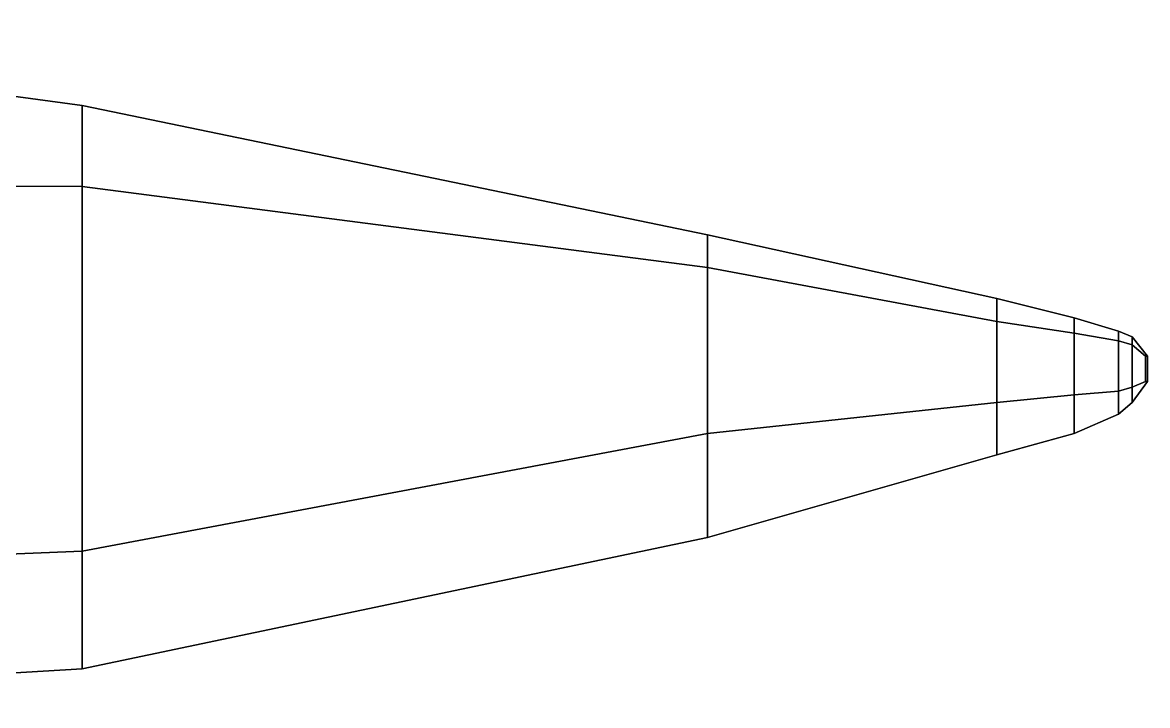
# Model space of a CAD drawing. Header units: millimetres. Extents: x -11 to 11, y -7.5 to 25.8.
# Drawn here: x 5.13 to 10.96, y 0.47 to 4.01 of the extents above; entities that cross this region are included whole.
import ezdxf

# ---------------------------------------------------------------- set-up
doc = ezdxf.new("R2010")
doc.units = ezdxf.units.MM
doc.layers.add('wing2', color=5, linetype='Continuous')

msp = doc.modelspace()

# ---------------------------------------------------------------- linework, layer by layer
at = {"layer": 'wing2'}
for points in [[(5.44, 3.16, 0.41), (2.26, 3.17, 0.18), (2.26, 4.01, -0.13), (5.44, 3.58, 0.21)], [(5.44, 3.58, 0.21), (2.26, 4.01, -0.13), (2.26, 3.17, -0.36), (5.44, 3.16, 0.04)], [(8.68, 2.91, 0.53), (5.44, 3.58, 0.21), (5.44, 3.16, 0.04), (8.68, 2.74, 0.43)], [(8.68, 2.74, 0.66), (5.44, 3.16, 0.41), (5.44, 3.58, 0.21), (8.68, 2.91, 0.53)], [(5.44, 1.27, 0.41), (2.26, 1.14, 0.18), (2.26, 3.17, 0.18), (5.44, 3.16, 0.41)], [(2.26, 3.17, -0.36), (2.26, 1.14, -0.36), (5.44, 1.27, 0.04), (5.44, 3.16, 0.04)], [(5.44, 3.16, 0.04), (5.44, 1.27, 0.04), (8.68, 1.88, 0.43), (8.68, 2.74, 0.43)], [(8.68, 1.88, 0.66), (5.44, 1.27, 0.41), (5.44, 3.16, 0.41), (8.68, 2.74, 0.66)], [(10.18, 2.46, 0.76), (8.68, 2.74, 0.66), (8.68, 2.91, 0.53), (10.18, 2.58, 0.68)], [(10.18, 2.58, 0.68), (8.68, 2.91, 0.53), (8.68, 2.74, 0.43), (10.18, 2.46, 0.6)], [(10.18, 2.04, 0.76), (8.68, 1.88, 0.66), (8.68, 2.74, 0.66), (10.18, 2.46, 0.76)], [(8.68, 2.74, 0.43), (8.68, 1.88, 0.43), (10.18, 2.04, 0.6), (10.18, 2.46, 0.6)], [(10.58, 2.48, 0.73), (10.18, 2.58, 0.68), (10.18, 2.46, 0.6), (10.58, 2.4, 0.65)], [(10.58, 2.4, 0.8), (10.18, 2.46, 0.76), (10.18, 2.58, 0.68), (10.58, 2.48, 0.73)], [(10.18, 2.46, 0.6), (10.18, 2.04, 0.6), (10.58, 2.08, 0.65), (10.58, 2.4, 0.65)], [(10.58, 2.08, 0.8), (10.18, 2.04, 0.76), (10.18, 2.46, 0.76), (10.58, 2.4, 0.8)], [(10.81, 2.41, 0.76), (10.58, 2.48, 0.73), (10.58, 2.4, 0.65), (10.81, 2.36, 0.7)], [(10.81, 2.36, 0.82), (10.58, 2.4, 0.8), (10.58, 2.48, 0.73), (10.81, 2.41, 0.76)], [(10.58, 2.4, 0.65), (10.58, 2.08, 0.65), (10.81, 2.1, 0.7), (10.81, 2.36, 0.7)], [(10.81, 2.1, 0.82), (10.58, 2.08, 0.8), (10.58, 2.4, 0.8), (10.81, 2.36, 0.82)], [(10.88, 2.38, 0.77), (10.81, 2.41, 0.76), (10.81, 2.36, 0.7), (10.88, 2.34, 0.72)], [(10.88, 2.34, 0.82), (10.81, 2.36, 0.82), (10.81, 2.41, 0.76), (10.88, 2.38, 0.77)], [(10.88, 2.12, 0.82), (10.81, 2.1, 0.82), (10.81, 2.36, 0.82), (10.88, 2.34, 0.82)], [(10.81, 2.36, 0.7), (10.81, 2.1, 0.7), (10.88, 2.12, 0.72), (10.88, 2.34, 0.72)], [(10.96, 2.28, 0.79), (10.88, 2.38, 0.77), (10.88, 2.34, 0.72), (10.95, 2.28, 0.75)], [(10.95, 2.28, 0.81), (10.88, 2.34, 0.82), (10.88, 2.38, 0.77), (10.96, 2.28, 0.79)], [(10.88, 2.34, 0.72), (10.88, 2.12, 0.72), (10.95, 2.15, 0.75), (10.95, 2.28, 0.75)], [(10.95, 2.15, 0.81), (10.88, 2.12, 0.82), (10.88, 2.34, 0.82), (10.95, 2.28, 0.81)], [(10.95, 2.28, 0.75), (10.95, 2.15, 0.75), (10.96, 2.15, 0.79), (10.96, 2.28, 0.79)], [(10.96, 2.28, 0.79), (10.96, 2.15, 0.79), (10.95, 2.15, 0.81), (10.95, 2.28, 0.81)], [(10.81, 2.1, 0.7), (10.58, 2.08, 0.65), (10.58, 1.88, 0.73), (10.81, 1.98, 0.76)], [(10.81, 1.98, 0.76), (10.58, 1.88, 0.73), (10.58, 2.08, 0.8), (10.81, 2.1, 0.82)], [(10.88, 2.12, 0.72), (10.81, 2.1, 0.7), (10.81, 1.98, 0.76), (10.88, 2.04, 0.77)], [(10.88, 2.04, 0.77), (10.81, 1.98, 0.76), (10.81, 2.1, 0.82), (10.88, 2.12, 0.82)], [(10.95, 2.15, 0.75), (10.88, 2.12, 0.72), (10.88, 2.04, 0.77), (10.96, 2.15, 0.79)], [(10.96, 2.15, 0.79), (10.88, 2.04, 0.77), (10.88, 2.12, 0.82), (10.95, 2.15, 0.81)], [(10.58, 2.08, 0.65), (10.18, 2.04, 0.6), (10.18, 1.77, 0.68), (10.58, 1.88, 0.73)], [(10.58, 1.88, 0.73), (10.18, 1.77, 0.68), (10.18, 2.04, 0.76), (10.58, 2.08, 0.8)], [(10.18, 1.77, 0.68), (8.68, 1.34, 0.53), (8.68, 1.88, 0.66), (10.18, 2.04, 0.76)], [(10.18, 2.04, 0.6), (8.68, 1.88, 0.43), (8.68, 1.34, 0.53), (10.18, 1.77, 0.68)], [(8.68, 1.88, 0.43), (5.44, 1.27, 0.04), (5.44, 0.66, 0.21), (8.68, 1.34, 0.53)], [(8.68, 1.34, 0.53), (5.44, 0.66, 0.21), (5.44, 1.27, 0.41), (8.68, 1.88, 0.66)], [(5.44, 0.66, 0.21), (2.26, 0.47, -0.13), (2.26, 1.14, 0.18), (5.44, 1.27, 0.41)], [(5.44, 1.27, 0.04), (2.26, 1.14, -0.36), (2.26, 0.47, -0.13), (5.44, 0.66, 0.21)]]:
    msp.add_3dface(points, dxfattribs=at)

doc.saveas('drawing.dxf')
